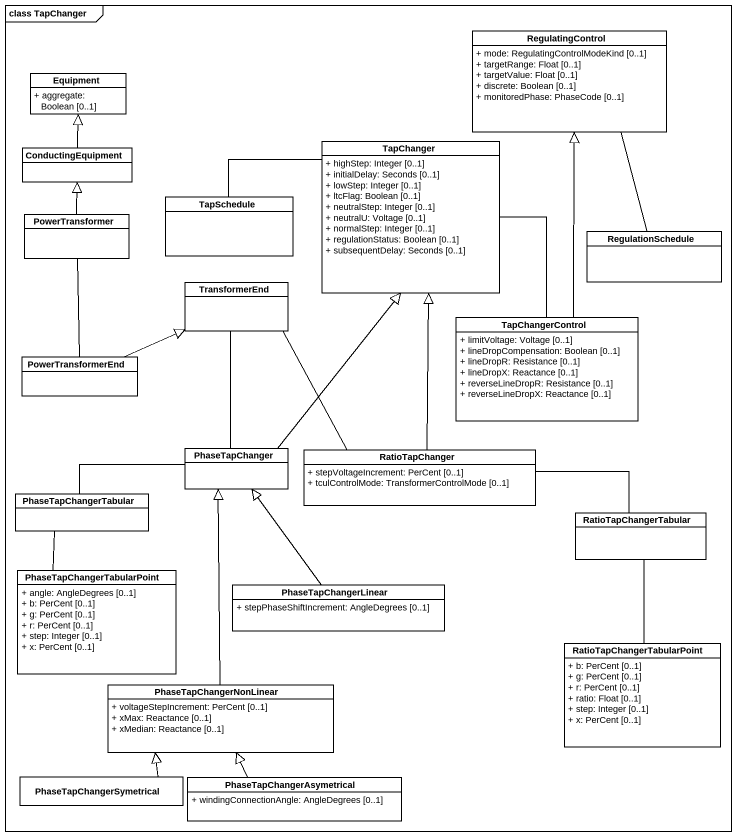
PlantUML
@startuml
mainframe class TapChanger
hide circle
hide empty members
skinparam classAttributeIconSize 0
class RegulatingControl {
  + mode: RegulatingControlModeKind [0..1]
  + targetRange: Float [0..1]
  + targetValue: Float [0..1]
  + discrete: Boolean [0..1]
  + monitoredPhase: PhaseCode [0..1]
}
class Equipment {
  + aggregate: Boolean [0..1]
}
class ConductingEquipment
class TapChanger {
  + highStep: Integer [0..1]
  + initialDelay: Seconds [0..1]
  + lowStep: Integer [0..1]
  + ltcFlag: Boolean [0..1]
  + neutralStep: Integer [0..1]
  + neutralU: Voltage [0..1]
  + normalStep: Integer [0..1]
  + regulationStatus: Boolean [0..1]
  + subsequentDelay: Seconds [0..1]
}
class PowerTransformer
class TapSchedule
class RegulationSchedule
class TransformerEnd
class TapChangerControl {
  + limitVoltage: Voltage [0..1]
  + lineDropCompensation: Boolean [0..1]
  + lineDropR: Resistance [0..1]
  + lineDropX: Reactance [0..1]
  + reverseLineDropR: Resistance [0..1]
  + reverseLineDropX: Reactance [0..1]
}
class PowerTransformerEnd
class PhaseTapChanger
class RatioTapChanger {
  + stepVoltageIncrement: PerCent [0..1]
  + tculControlMode: TransformerControlMode [0..1]
}
class PhaseTapChangerTabular
class RatioTapChangerTabular
class PhaseTapChangerTabularPoint {
  + angle: AngleDegrees [0..1]
  + b: PerCent [0..1]
  + g: PerCent [0..1]
  + r: PerCent [0..1]
  + step: Integer [0..1]
  + x: PerCent [0..1]
}
class PhaseTapChangerLinear {
  + stepPhaseShiftIncrement: AngleDegrees [0..1]
}
class RatioTapChangerTabularPoint {
  + b: PerCent [0..1]
  + g: PerCent [0..1]
  + r: PerCent [0..1]
  + ratio: Float [0..1]
  + step: Integer [0..1]
  + x: PerCent [0..1]
}
class PhaseTapChangerNonLinear {
  + voltageStepIncrement: PerCent [0..1]
  + xMax: Reactance [0..1]
  + xMedian: Reactance [0..1]
}
class PhaseTapChangerSymetrical
class PhaseTapChangerAsymetrical {
  + windingConnectionAngle: AngleDegrees [0..1]
}
ConductingEquipment -up-|> Equipment
TapChanger -- TapChangerControl
PowerTransformer -up-|> ConductingEquipment
PowerTransformer -- PowerTransformerEnd
TapSchedule -right- TapChanger
RegulationSchedule -up- RegulatingControl
TransformerEnd -- PhaseTapChanger
TransformerEnd -- RatioTapChanger
TapChangerControl -up-|> RegulatingControl
PowerTransformerEnd -right-|> TransformerEnd
PhaseTapChanger -up-|> TapChanger
RatioTapChanger -up-|> TapChanger
RatioTapChanger -right- RatioTapChangerTabular
PhaseTapChangerTabular -right- PhaseTapChanger
PhaseTapChangerTabularPoint -up- PhaseTapChangerTabular
PhaseTapChangerLinear -up-|> PhaseTapChanger
RatioTapChangerTabularPoint -up- RatioTapChangerTabular
PhaseTapChangerNonLinear -up-|> PhaseTapChanger
PhaseTapChangerSymetrical -up-|> PhaseTapChangerNonLinear
PhaseTapChangerAsymetrical -up-|> PhaseTapChangerNonLinear
@enduml
